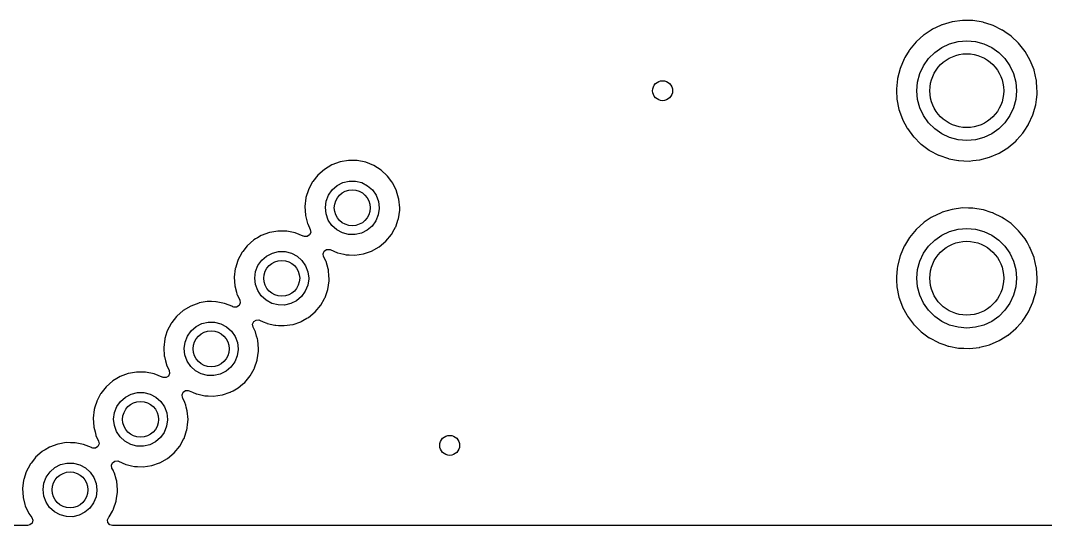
# Model space of a CAD drawing. Extents: x 123 to 292, y -246 to -33.
# Drawn here: x 183.81 to 209.49, y -59.41 to -46.75 of the extents above; entities that cross this region are included whole.
import ezdxf

# ---------------------------------------------------------------- set-up
doc = ezdxf.new("R2010")
doc.units = 0
doc.layers.add('BLACK', color=7, linetype='CONTINUOUS')

msp = doc.modelspace()

# ---------------------------------------------------------------- linework, layer by layer
at = {"layer": 'BLACK', "linetype": 'CONTINUOUS'}
for p, q in [((206.663, -46.9717), (206.624, -46.9972)), ((206.86, -46.881), (206.663, -46.9717)), ((206.896, -46.8642), (206.86, -46.881)), ((206.9, -46.8622), (206.896, -46.8642)), ((206.896, -46.8642), (206.896, -46.8642)), ((207.151, -46.7891), (206.9, -46.8622)), ((207.41, -46.7539), (207.151, -46.7891)), ((207.415, -46.7539), (207.41, -46.7539)), ((207.558, -46.7558), (207.415, -46.7539)), ((207.415, -46.7539), (207.415, -46.7539)), ((207.672, -46.7573), (207.558, -46.7558)), ((207.93, -46.7993), (207.672, -46.7573)), ((207.934, -46.8007), (207.93, -46.7993)), ((208.132, -46.8642), (207.934, -46.8007)), ((208.179, -46.879), (208.132, -46.8642)), ((208.183, -46.881), (208.179, -46.879)), ((208.409, -46.9925), (208.183, -46.881)), ((208.183, -46.881), (208.183, -46.881)), ((208.413, -46.9946), (208.409, -46.9925)), ((206.444, -47.115), (206.249, -47.289)), ((206.448, -47.1124), (206.444, -47.115)), ((206.624, -46.9972), (206.448, -47.1124)), ((206.448, -47.1124), (206.448, -47.1124)), ((208.417, -46.9972), (208.413, -46.9946)), ((208.475, -47.0379), (208.417, -46.9972)), ((208.417, -46.9972), (208.417, -46.9972)), ((208.628, -47.1436), (208.475, -47.0379)), ((208.818, -47.3226), (208.628, -47.1436)), ((206.074, -47.503), (205.968, -47.6778)), ((206.082, -47.49), (206.074, -47.503)), ((206.249, -47.289), (206.082, -47.49)), ((206.715, -47.5564), (206.893, -47.4315)), ((206.893, -47.4315), (207.09, -47.3394)), ((207.09, -47.3394), (207.301, -47.283)), ((207.301, -47.283), (207.518, -47.264)), ((207.518, -47.264), (207.735, -47.283)), ((207.735, -47.283), (207.946, -47.3394)), ((207.946, -47.3394), (208.143, -47.4315)), ((208.143, -47.4315), (208.321, -47.5564)), ((208.98, -47.5279), (208.818, -47.3226)), ((205.947, -47.7134), (205.846, -47.9545)), ((205.968, -47.6778), (205.947, -47.7134)), ((206.435, -47.889), (206.56, -47.7105)), ((206.56, -47.7105), (206.715, -47.5564)), ((208.321, -47.5564), (208.476, -47.7105)), ((208.476, -47.7105), (208.601, -47.889)), ((209.11, -47.7548), (208.98, -47.5279)), ((209.111, -47.7592), (209.11, -47.7548)), ((209.203, -47.9941), (209.111, -47.7592)), ((209.111, -47.7592), (209.111, -47.7592)), ((205.846, -47.9545), (205.781, -48.2078)), ((206.343, -48.0865), (206.435, -47.889)), ((208.601, -47.889), (208.693, -48.0865)), ((209.204, -47.9984), (209.203, -47.9941)), ((209.205, -48.003), (209.204, -47.9984)), ((209.257, -48.2318), (209.205, -48.003)), ((205.781, -48.2124), (205.772, -48.3033)), ((205.781, -48.2078), (205.781, -48.2124)), ((205.781, -48.2124), (205.781, -48.2124)), ((206.287, -48.2969), (206.343, -48.0865)), ((208.693, -48.0865), (208.749, -48.2969)), ((209.262, -48.2533), (209.257, -48.2318)), ((209.262, -48.258), (209.262, -48.2533)), ((209.278, -48.4632), (209.262, -48.258)), ((209.262, -48.258), (209.262, -48.258)), ((205.772, -48.3033), (205.755, -48.4678)), ((205.755, -48.4678), (205.755, -48.4725)), ((205.755, -48.4725), (205.757, -48.5105)), ((205.755, -48.4725), (205.755, -48.4725)), ((205.757, -48.5105), (205.768, -48.7289)), ((206.268, -48.514), (206.287, -48.2969)), ((206.287, -48.7311), (206.268, -48.514)), ((208.749, -48.2969), (208.768, -48.514)), ((208.768, -48.514), (208.749, -48.7311)), ((209.281, -48.514), (209.278, -48.4632)), ((209.279, -48.6063), (209.281, -48.514)), ((205.768, -48.7289), (205.819, -48.9853)), ((206.343, -48.9415), (206.287, -48.7311)), ((208.749, -48.7311), (208.693, -48.9415)), ((209.246, -48.8656), (209.263, -48.7324)), ((209.263, -48.7324), (209.279, -48.6094)), ((209.279, -48.6094), (209.279, -48.6063)), ((209.279, -48.6094), (209.279, -48.6094)), ((205.819, -48.9853), (205.907, -49.2313)), ((206.435, -49.139), (206.343, -48.9415)), ((208.693, -48.9415), (208.601, -49.139)), ((209.182, -49.0928), (209.216, -48.9729)), ((209.216, -48.9729), (209.245, -48.8701)), ((209.245, -48.8701), (209.246, -48.8656)), ((209.245, -48.8701), (209.245, -48.8701)), ((205.907, -49.2313), (205.909, -49.2354)), ((205.909, -49.2354), (206.028, -49.456)), ((206.56, -49.3175), (206.435, -49.139)), ((208.601, -49.139), (208.476, -49.3175)), ((209.068, -49.3554), (209.175, -49.1171)), ((209.175, -49.1171), (209.182, -49.0928)), ((206.028, -49.456), (206.031, -49.4615)), ((206.031, -49.4615), (206.034, -49.4652)), ((206.034, -49.4652), (206.034, -49.4652)), ((206.034, -49.4652), (206.184, -49.6672)), ((206.715, -49.4716), (206.56, -49.3175)), ((206.893, -49.5965), (206.715, -49.4716)), ((208.321, -49.4716), (208.143, -49.5965)), ((208.476, -49.3175), (208.321, -49.4716)), ((208.926, -49.5753), (208.957, -49.5271)), ((208.957, -49.5271), (209.065, -49.3594)), ((209.065, -49.3594), (209.068, -49.3554)), ((206.184, -49.6672), (206.184, -49.6672)), ((206.184, -49.6672), (206.187, -49.6709)), ((206.187, -49.6709), (206.19, -49.6742)), ((206.19, -49.6742), (206.19, -49.6742)), ((206.19, -49.6742), (206.368, -49.8506)), ((207.09, -49.6886), (206.893, -49.5965)), ((207.301, -49.745), (207.09, -49.6886)), ((207.518, -49.764), (207.301, -49.745)), ((207.735, -49.745), (207.518, -49.764)), ((207.946, -49.6886), (207.735, -49.745)), ((208.143, -49.5965), (207.946, -49.6886)), ((208.558, -49.9376), (208.75, -49.7748)), ((208.75, -49.7748), (208.754, -49.7718)), ((208.75, -49.7748), (208.75, -49.7748)), ((208.754, -49.7718), (208.775, -49.7481)), ((208.775, -49.7481), (208.923, -49.5788)), ((208.923, -49.5788), (208.926, -49.5753)), ((208.923, -49.5788), (208.923, -49.5788)), ((206.368, -49.8506), (206.373, -49.8549)), ((206.373, -49.8549), (206.377, -49.8577)), ((206.377, -49.8577), (206.377, -49.8577)), ((206.377, -49.8577), (206.58, -50.0067)), ((206.58, -50.0067), (206.584, -50.0095)), ((206.584, -50.0095), (206.588, -50.0117)), ((206.588, -50.0117), (206.588, -50.0117)), ((206.588, -50.0117), (206.811, -50.129)), ((208.332, -50.0782), (208.394, -50.0397)), ((208.394, -50.0397), (208.551, -49.9431)), ((208.551, -49.9431), (208.555, -49.9406)), ((208.551, -49.9431), (208.551, -49.9431)), ((208.555, -49.9406), (208.558, -49.9376)), ((208.558, -49.9376), (208.558, -49.9376)), ((191.816, -50.3004), (191.612, -50.3757)), ((191.822, -50.2994), (191.816, -50.3004)), ((192.025, -50.2646), (191.822, -50.2994)), ((191.822, -50.2994), (191.822, -50.2994)), ((192.03, -50.2636), (192.025, -50.2646)), ((192.025, -50.2646), (192.025, -50.2646)), ((192.133, -50.2649), (192.03, -50.2636)), ((192.242, -50.2664), (192.133, -50.2649)), ((192.248, -50.2664), (192.242, -50.2664)), ((192.242, -50.2664), (192.242, -50.2664)), ((192.461, -50.3089), (192.248, -50.2664)), ((192.663, -50.3895), (192.461, -50.3089)), ((206.811, -50.129), (206.811, -50.129)), ((206.811, -50.129), (206.815, -50.1312)), ((206.815, -50.1312), (207.062, -50.2173)), ((207.062, -50.2173), (207.066, -50.2182)), ((207.066, -50.2182), (207.314, -50.2652)), ((207.314, -50.2652), (207.314, -50.2652)), ((207.314, -50.2652), (207.318, -50.2661)), ((207.318, -50.2661), (207.449, -50.2712)), ((207.449, -50.2712), (207.575, -50.2762)), ((207.575, -50.2762), (207.575, -50.2762)), ((207.575, -50.2762), (207.58, -50.2764)), ((207.58, -50.2764), (207.671, -50.2664)), ((207.671, -50.2664), (207.835, -50.2484)), ((207.835, -50.2484), (207.839, -50.2479)), ((207.835, -50.2484), (207.835, -50.2484)), ((207.839, -50.2479), (207.844, -50.2467)), ((207.844, -50.2467), (208.088, -50.1825)), ((208.088, -50.1825), (208.092, -50.1814)), ((208.088, -50.1825), (208.088, -50.1825)), ((208.092, -50.1814), (208.332, -50.0782)), ((191.425, -50.4869), (191.261, -50.6303)), ((191.612, -50.3757), (191.425, -50.4869)), ((192.847, -50.5055), (192.663, -50.3895)), ((192.851, -50.5095), (192.847, -50.5055)), ((192.997, -50.644), (192.851, -50.5095)), ((192.851, -50.5095), (192.851, -50.5095)), ((191.127, -50.8012), (191.025, -50.9936)), ((191.137, -50.7877), (191.127, -50.8012)), ((191.258, -50.6349), (191.137, -50.7877)), ((191.261, -50.6303), (191.258, -50.6349)), ((191.744, -50.8902), (191.888, -50.8158)), ((191.888, -50.8158), (192.046, -50.778)), ((192.046, -50.778), (192.208, -50.7788)), ((192.208, -50.7788), (192.365, -50.8183)), ((192.365, -50.8183), (192.509, -50.8942)), ((193.007, -50.6532), (192.997, -50.644)), ((193.01, -50.6578), (193.007, -50.6532)), ((193.116, -50.8), (193.01, -50.6578)), ((193.01, -50.6578), (193.01, -50.6578)), ((193.137, -50.8275), (193.116, -50.8)), ((193.233, -51.0225), (193.137, -50.8275)), ((191.024, -50.9992), (190.964, -51.1911)), ((191.025, -50.9936), (191.024, -50.9992)), ((191.529, -51.1295), (191.622, -50.9968)), ((191.622, -50.9968), (191.744, -50.8902)), ((192.509, -50.8942), (192.63, -51.0021)), ((192.63, -51.0021), (192.722, -51.1358)), ((193.235, -51.0281), (193.233, -51.0225)), ((193.284, -51.2037), (193.235, -51.0281)), ((190.961, -51.2014), (190.935, -51.4174)), ((190.964, -51.1911), (190.961, -51.2014)), ((191.449, -51.4414), (191.47, -51.2806)), ((191.47, -51.2806), (191.529, -51.1295)), ((192.722, -51.1358), (192.779, -51.2875)), ((192.779, -51.2875), (192.799, -51.4485)), ((193.292, -51.2319), (193.284, -51.2037)), ((193.312, -51.4485), (193.292, -51.2319)), ((190.935, -51.4174), (190.95, -51.6344)), ((191.466, -51.6026), (191.449, -51.4414)), ((191.522, -51.7549), (191.466, -51.6026)), ((192.798, -51.4626), (192.776, -51.6232)), ((192.799, -51.4485), (192.798, -51.4626)), ((193.279, -51.726), (193.311, -51.5107)), ((193.311, -51.5107), (193.312, -51.4485)), ((206.86, -51.581), (206.663, -51.6717)), ((206.896, -51.5642), (206.86, -51.581)), ((206.9, -51.5622), (206.896, -51.5642)), ((206.896, -51.5642), (206.896, -51.5642)), ((207.151, -51.4891), (206.9, -51.5622)), ((207.41, -51.4539), (207.151, -51.4891)), ((207.415, -51.4539), (207.41, -51.4539)), ((207.558, -51.4558), (207.415, -51.4539)), ((207.415, -51.4539), (207.415, -51.4539)), ((207.672, -51.4573), (207.558, -51.4558)), ((207.93, -51.4993), (207.672, -51.4573)), ((207.934, -51.5007), (207.93, -51.4993)), ((208.132, -51.5642), (207.934, -51.5007)), ((208.179, -51.579), (208.132, -51.5642)), ((208.183, -51.581), (208.179, -51.579)), ((208.409, -51.6925), (208.183, -51.581)), ((208.183, -51.581), (208.183, -51.581)), ((190.95, -51.6344), (190.951, -51.64)), ((190.951, -51.64), (190.951, -51.64)), ((190.951, -51.64), (191.001, -51.8385)), ((191.001, -51.8385), (191.003, -51.8452)), ((191.003, -51.8452), (191.006, -51.8505)), ((191.006, -51.8505), (191.072, -51.9956)), ((191.613, -51.8896), (191.522, -51.7549)), ((192.715, -51.7737), (192.62, -51.9054)), ((192.776, -51.6232), (192.715, -51.7737)), ((193.211, -51.9265), (193.277, -51.7314)), ((193.277, -51.7314), (193.279, -51.726)), ((193.277, -51.7314), (193.277, -51.7314)), ((206.444, -51.815), (206.249, -51.989)), ((206.448, -51.8124), (206.444, -51.815)), ((206.628, -51.6946), (206.448, -51.8124)), ((206.448, -51.8124), (206.448, -51.8124)), ((206.663, -51.6717), (206.628, -51.6946)), ((208.413, -51.6946), (208.409, -51.6925)), ((208.417, -51.6972), (208.413, -51.6946)), ((208.456, -51.7245), (208.417, -51.6972)), ((208.417, -51.6972), (208.417, -51.6972)), ((208.628, -51.8436), (208.456, -51.7245)), ((208.818, -52.0226), (208.628, -51.8436)), ((190.048, -52.0682), (189.844, -52.1435)), ((190.054, -52.0672), (190.048, -52.0682)), ((190.257, -52.0323), (190.054, -52.0672)), ((190.054, -52.0672), (190.054, -52.0672)), ((190.263, -52.0314), (190.257, -52.0323)), ((190.257, -52.0323), (190.257, -52.0323)), ((190.365, -52.0327), (190.263, -52.0314)), ((190.474, -52.0341), (190.365, -52.0327)), ((190.48, -52.0342), (190.474, -52.0341)), ((190.474, -52.0341), (190.474, -52.0341)), ((190.693, -52.0766), (190.48, -52.0342)), ((190.895, -52.1572), (190.693, -52.0766)), ((191.083, -52.0658), (191.054, -52.1305)), ((191.072, -51.9956), (191.083, -52.0658)), ((191.733, -51.9987), (191.613, -51.8896)), ((191.875, -52.0761), (191.733, -51.9987)), ((192.032, -52.1172), (191.875, -52.0761)), ((192.194, -52.1198), (192.032, -52.1172)), ((192.352, -52.0836), (192.194, -52.1198)), ((192.497, -52.0107), (192.352, -52.0836)), ((192.62, -51.9054), (192.497, -52.0107)), ((192.964, -52.2889), (193.103, -52.1217)), ((193.103, -52.1217), (193.177, -51.989)), ((193.177, -51.989), (193.207, -51.937)), ((193.207, -51.937), (193.209, -51.9319)), ((193.207, -51.937), (193.207, -51.937)), ((193.209, -51.9319), (193.211, -51.9265)), ((193.211, -51.9265), (193.211, -51.9265)), ((206.249, -51.989), (206.082, -52.19)), ((206.893, -52.1315), (207.09, -52.0394)), ((207.09, -52.0394), (207.301, -51.983)), ((207.301, -51.983), (207.518, -51.964)), ((207.518, -51.964), (207.735, -51.983)), ((207.735, -51.983), (207.946, -52.0394)), ((207.946, -52.0394), (208.143, -52.1315)), ((208.98, -52.2279), (208.818, -52.0226)), ((189.657, -52.2547), (189.494, -52.3981)), ((189.701, -52.2288), (189.657, -52.2547)), ((189.748, -52.2005), (189.701, -52.2288)), ((189.844, -52.1435), (189.748, -52.2005)), ((190.9, -52.1603), (190.895, -52.1572)), ((190.901, -52.1606), (190.9, -52.1603)), ((190.923, -52.1694), (190.901, -52.1606)), ((190.994, -52.1691), (190.923, -52.1694)), ((191.054, -52.1305), (190.994, -52.1691)), ((192.797, -52.428), (192.964, -52.2889)), ((206.08, -52.194), (205.956, -52.3981)), ((206.082, -52.19), (206.08, -52.194)), ((206.56, -52.4105), (206.715, -52.2564)), ((206.715, -52.2564), (206.893, -52.1315)), ((208.143, -52.1315), (208.321, -52.2564)), ((208.321, -52.2564), (208.476, -52.4105)), ((209.028, -52.3128), (208.98, -52.2279)), ((209.094, -52.4274), (209.028, -52.3128)), ((189.353, -52.5802), (189.258, -52.7614)), ((189.356, -52.574), (189.353, -52.5802)), ((189.359, -52.5689), (189.356, -52.574)), ((189.378, -52.5446), (189.359, -52.5689)), ((189.49, -52.4026), (189.378, -52.5446)), ((189.494, -52.3981), (189.49, -52.4026)), ((189.976, -52.658), (190.121, -52.5836)), ((190.121, -52.5836), (190.278, -52.5457)), ((190.278, -52.5457), (190.44, -52.5466)), ((190.44, -52.5466), (190.598, -52.5861)), ((190.598, -52.5861), (190.741, -52.662)), ((191.394, -52.5999), (191.421, -52.5344)), ((191.406, -52.6698), (191.394, -52.5999)), ((191.421, -52.5344), (191.48, -52.4943)), ((191.48, -52.4943), (191.551, -52.4922)), ((191.551, -52.4922), (191.569, -52.4983)), ((191.569, -52.4983), (191.659, -52.5369)), ((191.659, -52.5369), (191.751, -52.5766)), ((191.751, -52.5766), (191.751, -52.5766)), ((191.751, -52.5766), (191.756, -52.5789)), ((191.756, -52.5789), (191.762, -52.5802)), ((191.762, -52.5802), (191.914, -52.6145)), ((191.914, -52.6145), (191.968, -52.6269)), ((191.968, -52.6269), (191.974, -52.6271)), ((191.974, -52.6271), (191.974, -52.6271)), ((191.974, -52.6271), (192.047, -52.63)), ((192.047, -52.63), (192.186, -52.6354)), ((192.186, -52.6354), (192.401, -52.6042)), ((192.401, -52.6042), (192.406, -52.6024)), ((192.406, -52.6024), (192.602, -52.5362)), ((192.406, -52.6024), (192.406, -52.6024)), ((192.602, -52.5362), (192.607, -52.5343)), ((192.602, -52.5362), (192.602, -52.5362)), ((192.607, -52.5343), (192.797, -52.428)), ((205.947, -52.4134), (205.846, -52.6545)), ((205.956, -52.3981), (205.947, -52.4134)), ((206.343, -52.7865), (206.435, -52.589)), ((206.435, -52.589), (206.56, -52.4105)), ((208.476, -52.4105), (208.601, -52.589)), ((208.601, -52.589), (208.693, -52.7865)), ((209.11, -52.4548), (209.094, -52.4274)), ((209.111, -52.4592), (209.11, -52.4548)), ((209.203, -52.6941), (209.111, -52.4592)), ((209.111, -52.4592), (209.111, -52.4592)), ((189.256, -52.7669), (189.197, -52.958)), ((189.258, -52.7614), (189.256, -52.7669)), ((189.702, -53.0484), (189.761, -52.8973)), ((189.761, -52.8973), (189.854, -52.7646)), ((189.854, -52.7646), (189.976, -52.658)), ((190.741, -52.662), (190.862, -52.7699)), ((190.862, -52.7699), (190.954, -52.9035)), ((191.444, -52.746), (191.406, -52.6698)), ((191.465, -52.7903), (191.444, -52.746)), ((191.467, -52.7959), (191.465, -52.7903)), ((191.519, -52.9806), (191.467, -52.7959)), ((205.846, -52.6545), (205.781, -52.9078)), ((206.287, -52.9969), (206.343, -52.7865)), ((208.693, -52.7865), (208.749, -52.9969)), ((209.204, -52.6984), (209.203, -52.6941)), ((209.205, -52.703), (209.204, -52.6984)), ((209.259, -52.94), (209.205, -52.703)), ((189.193, -52.9691), (189.168, -53.1851)), ((189.197, -52.958), (189.193, -52.9691)), ((189.681, -53.2092), (189.702, -53.0484)), ((190.954, -52.9035), (191.011, -53.0553)), ((191.011, -53.0553), (191.031, -53.2163)), ((191.524, -52.9997), (191.519, -52.9806)), ((191.54, -53.1678), (191.524, -52.9997)), ((205.775, -52.9746), (205.755, -53.1678)), ((205.781, -52.9124), (205.775, -52.9746)), ((205.781, -52.9078), (205.781, -52.9124)), ((205.781, -52.9124), (205.781, -52.9124)), ((206.268, -53.214), (206.287, -52.9969)), ((208.749, -52.9969), (208.768, -53.214)), ((209.262, -52.9533), (209.259, -52.94)), ((209.262, -52.958), (209.262, -52.9533)), ((209.281, -53.2109), (209.262, -52.958)), ((209.262, -52.958), (209.262, -52.958)), ((189.168, -53.1851), (189.182, -53.4022)), ((189.182, -53.4022), (189.183, -53.4078)), ((189.183, -53.4078), (189.183, -53.4078)), ((189.183, -53.4078), (189.222, -53.5609)), ((189.699, -53.3704), (189.681, -53.2092)), ((189.754, -53.5227), (189.699, -53.3704)), ((191.008, -53.391), (190.947, -53.5414)), ((191.031, -53.2304), (191.008, -53.391)), ((191.031, -53.2163), (191.031, -53.2304)), ((191.512, -53.4937), (191.543, -53.2785)), ((191.544, -53.2163), (191.54, -53.1678)), ((191.543, -53.2785), (191.544, -53.2163)), ((205.755, -53.1678), (205.755, -53.1725)), ((205.755, -53.1725), (205.76, -53.2658)), ((205.755, -53.1725), (205.755, -53.1725)), ((205.76, -53.2658), (205.768, -53.4289)), ((206.287, -53.4311), (206.268, -53.214)), ((208.768, -53.214), (208.749, -53.4311)), ((209.263, -53.4335), (209.279, -53.3094)), ((209.279, -53.3063), (209.28, -53.2865)), ((209.279, -53.3094), (209.279, -53.3063)), ((209.279, -53.3094), (209.279, -53.3094)), ((209.28, -53.2865), (209.281, -53.2172)), ((209.281, -53.214), (209.281, -53.2109)), ((209.281, -53.2172), (209.281, -53.214)), ((189.222, -53.5609), (189.235, -53.613)), ((189.235, -53.613), (189.238, -53.6183)), ((189.238, -53.6183), (189.305, -53.7634)), ((189.845, -53.6573), (189.754, -53.5227)), ((189.965, -53.7665), (189.845, -53.6573)), ((190.947, -53.5414), (190.853, -53.6732)), ((191.443, -53.6942), (191.51, -53.4992)), ((191.51, -53.4992), (191.512, -53.4937)), ((191.51, -53.4992), (191.51, -53.4992)), ((205.768, -53.4289), (205.819, -53.6853)), ((206.343, -53.6415), (206.287, -53.4311)), ((206.435, -53.839), (206.343, -53.6415)), ((208.693, -53.6415), (208.601, -53.839)), ((208.749, -53.4311), (208.693, -53.6415)), ((209.209, -53.6974), (209.245, -53.5701)), ((209.245, -53.5701), (209.246, -53.5656)), ((209.245, -53.5701), (209.245, -53.5701)), ((209.246, -53.5656), (209.263, -53.4335)), ((188.076, -53.9112), (187.889, -54.0225)), ((188.28, -53.836), (188.076, -53.9112)), ((188.286, -53.835), (188.28, -53.836)), ((188.489, -53.8001), (188.286, -53.835)), ((188.286, -53.835), (188.286, -53.835)), ((188.495, -53.7991), (188.489, -53.8001)), ((188.489, -53.8001), (188.489, -53.8001)), ((188.597, -53.8005), (188.495, -53.7991)), ((188.706, -53.8019), (188.597, -53.8005)), ((188.712, -53.802), (188.706, -53.8019)), ((188.706, -53.8019), (188.706, -53.8019)), ((188.926, -53.8444), (188.712, -53.802)), ((189.128, -53.925), (188.926, -53.8444)), ((189.133, -53.9281), (189.128, -53.925)), ((189.286, -53.8983), (189.226, -53.9369)), ((189.315, -53.8336), (189.286, -53.8983)), ((189.305, -53.7634), (189.315, -53.8336)), ((190.107, -53.8439), (189.965, -53.7665)), ((190.264, -53.885), (190.107, -53.8439)), ((190.426, -53.8876), (190.264, -53.885)), ((190.584, -53.8514), (190.426, -53.8876)), ((190.729, -53.7785), (190.584, -53.8514)), ((190.853, -53.6732), (190.729, -53.7785)), ((191.196, -54.0567), (191.335, -53.8895)), ((191.335, -53.8895), (191.429, -53.7217)), ((191.429, -53.7217), (191.439, -53.7047)), ((191.439, -53.7047), (191.442, -53.6997)), ((191.439, -53.7047), (191.439, -53.7047)), ((191.442, -53.6997), (191.443, -53.6942)), ((191.443, -53.6942), (191.443, -53.6942)), ((205.819, -53.6853), (205.907, -53.9313)), ((206.56, -54.0175), (206.435, -53.839)), ((208.601, -53.839), (208.476, -54.0175)), ((209.068, -54.0554), (209.175, -53.8171)), ((209.175, -53.8171), (209.209, -53.6974)), ((187.722, -54.1704), (187.604, -54.3204)), ((187.726, -54.1659), (187.722, -54.1704)), ((187.889, -54.0225), (187.726, -54.1659)), ((189.133, -53.9284), (189.133, -53.9281)), ((189.155, -53.9371), (189.133, -53.9284)), ((189.226, -53.9369), (189.155, -53.9371)), ((191.029, -54.1958), (191.196, -54.0567)), ((205.907, -53.9313), (205.91, -53.9371)), ((205.91, -53.9371), (206.016, -54.1338)), ((206.016, -54.1338), (206.031, -54.1615)), ((206.031, -54.1615), (206.034, -54.1652)), ((206.034, -54.1652), (206.034, -54.1652)), ((206.034, -54.1652), (206.184, -54.3672)), ((206.715, -54.1716), (206.56, -54.0175)), ((206.893, -54.2965), (206.715, -54.1716)), ((208.321, -54.1716), (208.143, -54.2965)), ((208.476, -54.0175), (208.321, -54.1716)), ((208.963, -54.2179), (209.022, -54.1271)), ((209.022, -54.1271), (209.068, -54.0554)), ((187.585, -54.3479), (187.49, -54.5292)), ((187.589, -54.3418), (187.585, -54.3479)), ((187.591, -54.3367), (187.589, -54.3418)), ((187.604, -54.3204), (187.591, -54.3367)), ((188.086, -54.5324), (188.209, -54.4257)), ((188.209, -54.4257), (188.353, -54.3514)), ((188.353, -54.3514), (188.51, -54.3135)), ((188.51, -54.3135), (188.673, -54.3143)), ((188.673, -54.3143), (188.83, -54.3539)), ((188.83, -54.3539), (188.973, -54.4298)), ((188.973, -54.4298), (189.094, -54.5376)), ((189.626, -54.3676), (189.654, -54.3022)), ((189.638, -54.4376), (189.626, -54.3676)), ((189.655, -54.4718), (189.638, -54.4376)), ((189.654, -54.3022), (189.712, -54.2621)), ((189.712, -54.2621), (189.783, -54.26)), ((189.783, -54.26), (189.801, -54.2661)), ((189.801, -54.2661), (189.891, -54.3047)), ((189.891, -54.3047), (189.983, -54.3444)), ((189.983, -54.3444), (189.983, -54.3444)), ((189.983, -54.3444), (189.989, -54.3467)), ((189.989, -54.3467), (189.994, -54.3479)), ((189.994, -54.3479), (190.181, -54.3901)), ((190.181, -54.3901), (190.201, -54.3947)), ((190.201, -54.3947), (190.206, -54.3949)), ((190.206, -54.3949), (190.206, -54.3949)), ((190.206, -54.3949), (190.279, -54.3978)), ((190.279, -54.3978), (190.418, -54.4032)), ((190.418, -54.4032), (190.633, -54.372)), ((190.633, -54.372), (190.639, -54.3701)), ((190.639, -54.3701), (190.834, -54.3039)), ((190.639, -54.3701), (190.639, -54.3701)), ((190.834, -54.3039), (190.839, -54.3021)), ((190.834, -54.3039), (190.834, -54.3039)), ((190.839, -54.3021), (190.882, -54.2779)), ((190.882, -54.2779), (190.989, -54.2179)), ((190.989, -54.2179), (191.029, -54.1958)), ((206.184, -54.3672), (206.184, -54.3672)), ((206.184, -54.3672), (206.187, -54.3709)), ((206.187, -54.3709), (206.19, -54.3742)), ((206.19, -54.3742), (206.19, -54.3742)), ((206.19, -54.3742), (206.369, -54.5516)), ((207.09, -54.3886), (206.893, -54.2965)), ((207.301, -54.445), (207.09, -54.3886)), ((207.946, -54.3886), (207.735, -54.445)), ((208.143, -54.2965), (207.946, -54.3886)), ((208.775, -54.4479), (208.923, -54.2788)), ((208.923, -54.2788), (208.926, -54.2753)), ((208.923, -54.2788), (208.923, -54.2788)), ((208.926, -54.2753), (208.963, -54.2179)), ((187.481, -54.5581), (187.429, -54.7247)), ((187.49, -54.5292), (187.481, -54.5581)), ((187.934, -54.8162), (187.993, -54.6651)), ((187.993, -54.6651), (188.086, -54.5324)), ((189.094, -54.5376), (189.186, -54.6713)), ((189.186, -54.6713), (189.244, -54.823)), ((189.698, -54.5581), (189.655, -54.4718)), ((189.727, -54.6628), (189.698, -54.5581)), ((189.748, -54.7369), (189.727, -54.6628)), ((206.369, -54.5516), (206.373, -54.5549)), ((206.373, -54.5549), (206.377, -54.5577)), ((206.377, -54.5577), (206.377, -54.5577)), ((206.377, -54.5577), (206.58, -54.7067)), ((207.518, -54.464), (207.301, -54.445)), ((207.735, -54.445), (207.518, -54.464)), ((208.371, -54.7541), (208.551, -54.6431)), ((208.551, -54.6431), (208.555, -54.6406)), ((208.551, -54.6431), (208.551, -54.6431)), ((208.555, -54.6406), (208.558, -54.6376)), ((208.558, -54.6376), (208.75, -54.4748)), ((208.558, -54.6376), (208.558, -54.6376)), ((208.75, -54.4748), (208.754, -54.4718)), ((208.75, -54.4748), (208.75, -54.4748)), ((208.754, -54.4718), (208.775, -54.4479)), ((187.425, -54.7369), (187.4, -54.9529)), ((187.4, -54.9529), (187.414, -55.17)), ((187.429, -54.7247), (187.425, -54.7369)), ((187.913, -54.977), (187.934, -54.8162)), ((189.244, -54.823), (189.263, -54.984)), ((189.757, -54.7674), (189.748, -54.7369)), ((189.777, -54.984), (189.757, -54.7674)), ((206.58, -54.7067), (206.584, -54.7095)), ((206.584, -54.7095), (206.588, -54.7117)), ((206.588, -54.7117), (206.588, -54.7117)), ((206.588, -54.7117), (206.811, -54.829)), ((206.811, -54.829), (206.811, -54.829)), ((206.811, -54.829), (206.815, -54.8312)), ((206.815, -54.8312), (206.942, -54.8757)), ((206.942, -54.8757), (207.05, -54.9134)), ((207.05, -54.9134), (207.062, -54.9173)), ((207.062, -54.9173), (207.066, -54.9182)), ((207.066, -54.9182), (207.314, -54.9652)), ((207.667, -54.9668), (207.835, -54.9484)), ((207.835, -54.9484), (207.839, -54.9479)), ((207.835, -54.9484), (207.835, -54.9484)), ((207.839, -54.9479), (207.846, -54.9462)), ((207.846, -54.9462), (208.088, -54.8825)), ((208.088, -54.8825), (208.092, -54.8814)), ((208.088, -54.8825), (208.088, -54.8825)), ((208.092, -54.8814), (208.332, -54.7782)), ((208.332, -54.7782), (208.371, -54.7541)), ((187.414, -55.17), (187.416, -55.1756)), ((187.416, -55.1756), (187.416, -55.1756)), ((187.416, -55.1756), (187.444, -55.286)), ((187.931, -55.1382), (187.913, -54.977)), ((187.987, -55.2905), (187.931, -55.1382)), ((189.24, -55.1587), (189.18, -55.3092)), ((189.263, -54.9982), (189.24, -55.1587)), ((189.263, -54.984), (189.263, -54.9982)), ((189.744, -55.2615), (189.775, -55.0462)), ((189.775, -55.0462), (189.777, -54.984)), ((207.314, -54.9652), (207.314, -54.9652)), ((207.314, -54.9652), (207.318, -54.9661)), ((207.318, -54.9661), (207.449, -54.9712)), ((207.449, -54.9712), (207.575, -54.9762)), ((207.575, -54.9762), (207.575, -54.9762)), ((207.575, -54.9762), (207.58, -54.9764)), ((207.58, -54.9764), (207.667, -54.9668)), ((187.444, -55.286), (187.468, -55.3808)), ((187.468, -55.3808), (187.47, -55.386)), ((187.47, -55.386), (187.537, -55.5311)), ((188.077, -55.4251), (187.987, -55.2905)), ((188.197, -55.5342), (188.077, -55.4251)), ((189.085, -55.4409), (188.962, -55.5462)), ((189.18, -55.3092), (189.085, -55.4409)), ((189.671, -55.4725), (189.674, -55.4675)), ((189.674, -55.4675), (189.676, -55.462)), ((189.676, -55.462), (189.742, -55.267)), ((189.676, -55.462), (189.676, -55.462)), ((189.742, -55.267), (189.744, -55.2615)), ((189.742, -55.267), (189.742, -55.267)), ((186.309, -55.679), (186.228, -55.7271)), ((186.513, -55.6037), (186.309, -55.679)), ((186.518, -55.6027), (186.513, -55.6037)), ((186.721, -55.5679), (186.518, -55.6027)), ((186.518, -55.6027), (186.518, -55.6027)), ((186.727, -55.5669), (186.721, -55.5679)), ((186.721, -55.5679), (186.721, -55.5679)), ((186.83, -55.5682), (186.727, -55.5669)), ((186.939, -55.5697), (186.83, -55.5682)), ((186.944, -55.5697), (186.939, -55.5697)), ((186.939, -55.5697), (186.939, -55.5697)), ((187.158, -55.6122), (186.944, -55.5697)), ((187.36, -55.6928), (187.158, -55.6122)), ((187.365, -55.6959), (187.36, -55.6928)), ((187.365, -55.6961), (187.365, -55.6959)), ((187.387, -55.7049), (187.365, -55.6961)), ((187.458, -55.7046), (187.387, -55.7049)), ((187.518, -55.666), (187.458, -55.7046)), ((187.547, -55.6014), (187.518, -55.666)), ((187.537, -55.5311), (187.547, -55.6014)), ((188.34, -55.6116), (188.197, -55.5342)), ((188.496, -55.6528), (188.34, -55.6116)), ((188.659, -55.6553), (188.496, -55.6528)), ((188.817, -55.6191), (188.659, -55.6553)), ((188.962, -55.5462), (188.817, -55.6191)), ((189.428, -55.8245), (189.568, -55.6572)), ((189.568, -55.6572), (189.662, -55.4889)), ((189.662, -55.4889), (189.671, -55.4725)), ((189.671, -55.4725), (189.671, -55.4725)), ((185.955, -55.9382), (185.855, -56.0645)), ((185.958, -55.9336), (185.955, -55.9382)), ((186.122, -55.7902), (185.958, -55.9336)), ((186.128, -55.7867), (186.122, -55.7902)), ((186.228, -55.7271), (186.128, -55.7867)), ((189.136, -56.0339), (189.261, -55.9636)), ((189.261, -55.9636), (189.371, -55.8719)), ((189.371, -55.8719), (189.428, -55.8245)), ((185.818, -56.1157), (185.722, -56.2969)), ((185.821, -56.1096), (185.818, -56.1157)), ((185.823, -56.1045), (185.821, -56.1096)), ((185.855, -56.0645), (185.823, -56.1045)), ((186.319, -56.3001), (186.441, -56.1935)), ((186.441, -56.1935), (186.585, -56.1191)), ((186.585, -56.1191), (186.743, -56.0813)), ((186.743, -56.0813), (186.905, -56.0821)), ((186.905, -56.0821), (187.062, -56.1216)), ((187.062, -56.1216), (187.205, -56.1975)), ((187.205, -56.1975), (187.327, -56.3054)), ((187.858, -56.1354), (187.886, -56.07)), ((187.87, -56.2053), (187.858, -56.1354)), ((187.876, -56.2164), (187.87, -56.2053)), ((187.93, -56.3258), (187.876, -56.2164)), ((187.886, -56.07), (187.944, -56.0298)), ((187.944, -56.0298), (188.015, -56.0277)), ((188.015, -56.0277), (188.033, -56.0339)), ((188.033, -56.0339), (188.123, -56.0724)), ((188.123, -56.0724), (188.215, -56.1121)), ((188.215, -56.1121), (188.215, -56.1121)), ((188.215, -56.1121), (188.221, -56.1144)), ((188.221, -56.1144), (188.226, -56.1157)), ((188.226, -56.1157), (188.366, -56.1474)), ((188.366, -56.1474), (188.433, -56.1624)), ((188.433, -56.1624), (188.439, -56.1627)), ((188.439, -56.1627), (188.439, -56.1627)), ((188.439, -56.1627), (188.512, -56.1655)), ((188.512, -56.1655), (188.65, -56.171)), ((188.65, -56.171), (188.865, -56.1398)), ((188.865, -56.1398), (188.871, -56.1379)), ((188.871, -56.1379), (189.066, -56.0717)), ((188.871, -56.1379), (188.871, -56.1379)), ((189.066, -56.0717), (189.071, -56.0698)), ((189.066, -56.0717), (189.066, -56.0717)), ((189.071, -56.0698), (189.084, -56.0628)), ((189.084, -56.0628), (189.136, -56.0339)), ((185.675, -56.4474), (185.658, -56.5047)), ((185.72, -56.3025), (185.675, -56.4474)), ((185.722, -56.2969), (185.72, -56.3025)), ((186.166, -56.5839), (186.225, -56.4328)), ((186.225, -56.4328), (186.319, -56.3001)), ((187.327, -56.3054), (187.418, -56.4391)), ((187.418, -56.4391), (187.476, -56.5908)), ((187.951, -56.3997), (187.93, -56.3258)), ((187.964, -56.4474), (187.951, -56.3997)), ((187.989, -56.5352), (187.964, -56.4474)), ((185.658, -56.5047), (185.632, -56.7207)), ((185.632, -56.7207), (185.646, -56.9377)), ((186.145, -56.7447), (186.166, -56.5839)), ((186.163, -56.9059), (186.145, -56.7447)), ((187.476, -56.5908), (187.495, -56.7518)), ((188.009, -56.7518), (187.989, -56.5352)), ((185.646, -56.9377), (185.648, -56.9433)), ((185.648, -56.9433), (185.648, -56.9433)), ((185.648, -56.9433), (185.678, -57.0637)), ((186.219, -57.0582), (186.163, -56.9059)), ((187.472, -56.9265), (187.412, -57.077)), ((187.495, -56.7659), (187.472, -56.9265)), ((187.495, -56.7518), (187.495, -56.7659)), ((187.976, -57.0293), (188.007, -56.814)), ((188.007, -56.814), (188.009, -56.7518)), ((185.678, -57.0637), (185.7, -57.1485)), ((185.7, -57.1485), (185.702, -57.1538)), ((185.702, -57.1538), (185.769, -57.2989)), ((186.309, -57.1929), (186.219, -57.0582)), ((186.429, -57.302), (186.309, -57.1929)), ((187.317, -57.2087), (187.194, -57.314)), ((187.412, -57.077), (187.317, -57.2087)), ((187.8, -57.425), (187.906, -57.2352)), ((187.906, -57.2352), (187.908, -57.2298)), ((187.908, -57.2298), (187.956, -57.0887)), ((187.908, -57.2298), (187.908, -57.2298)), ((187.956, -57.0887), (187.974, -57.0347)), ((187.974, -57.0347), (187.976, -57.0293)), ((187.974, -57.0347), (187.974, -57.0347)), ((184.426, -57.5152), (184.364, -57.552)), ((184.541, -57.4468), (184.426, -57.5152)), ((184.745, -57.3715), (184.541, -57.4468)), ((184.751, -57.3705), (184.745, -57.3715)), ((184.954, -57.3356), (184.751, -57.3705)), ((184.751, -57.3705), (184.751, -57.3705)), ((184.959, -57.3347), (184.954, -57.3356)), ((184.954, -57.3356), (184.954, -57.3356)), ((185.062, -57.336), (184.959, -57.3347)), ((185.171, -57.3374), (185.062, -57.336)), ((185.177, -57.3375), (185.171, -57.3374)), ((185.171, -57.3374), (185.171, -57.3374)), ((185.39, -57.3799), (185.177, -57.3375)), ((185.592, -57.4605), (185.39, -57.3799)), ((185.597, -57.4636), (185.592, -57.4605)), ((185.598, -57.4639), (185.597, -57.4636)), ((185.62, -57.4727), (185.598, -57.4639)), ((185.691, -57.4724), (185.62, -57.4727)), ((185.75, -57.4338), (185.691, -57.4724)), ((185.78, -57.3691), (185.75, -57.4338)), ((185.769, -57.2989), (185.78, -57.3691)), ((186.572, -57.3794), (186.429, -57.302)), ((186.729, -57.4205), (186.572, -57.3794)), ((186.891, -57.4231), (186.729, -57.4205)), ((187.049, -57.3869), (186.891, -57.4231)), ((187.194, -57.314), (187.049, -57.3869)), ((187.661, -57.5922), (187.8, -57.425)), ((184.187, -57.7059), (184.076, -57.8467)), ((184.19, -57.7014), (184.187, -57.7059)), ((184.354, -57.558), (184.19, -57.7014)), ((184.364, -57.552), (184.354, -57.558)), ((187.304, -57.8376), (187.493, -57.7313)), ((187.493, -57.7313), (187.661, -57.5922)), ((184.05, -57.8835), (183.954, -58.0647)), ((184.053, -57.8773), (184.05, -57.8835)), ((184.056, -57.8722), (184.053, -57.8773)), ((184.076, -57.8467), (184.056, -57.8722)), ((184.551, -58.0679), (184.673, -57.9613)), ((184.673, -57.9613), (184.817, -57.8869)), ((184.817, -57.8869), (184.975, -57.849)), ((184.975, -57.849), (185.137, -57.8499)), ((185.137, -57.8499), (185.294, -57.8894)), ((185.294, -57.8894), (185.438, -57.9653)), ((185.438, -57.9653), (185.559, -58.0732)), ((186.091, -57.9032), (186.118, -57.8377)), ((186.103, -57.9731), (186.091, -57.9032)), ((186.13, -58.0293), (186.103, -57.9731)), ((186.118, -57.8377), (186.177, -57.7976)), ((186.162, -58.0936), (186.13, -58.0293)), ((186.177, -57.7976), (186.248, -57.7955)), ((186.248, -57.7955), (186.265, -57.8016)), ((186.265, -57.8016), (186.355, -57.8402)), ((186.355, -57.8402), (186.448, -57.8799)), ((186.448, -57.8799), (186.448, -57.8799)), ((186.448, -57.8799), (186.453, -57.8822)), ((186.453, -57.8822), (186.459, -57.8835)), ((186.459, -57.8835), (186.589, -57.9129)), ((186.589, -57.9129), (186.665, -57.9302)), ((186.665, -57.9302), (186.671, -57.9304)), ((186.671, -57.9304), (186.671, -57.9304)), ((186.671, -57.9304), (186.744, -57.9333)), ((186.744, -57.9333), (186.882, -57.9387)), ((186.882, -57.9387), (187.098, -57.9075)), ((187.098, -57.9075), (187.103, -57.9057)), ((187.103, -57.9057), (187.298, -57.8395)), ((187.103, -57.9057), (187.103, -57.9057)), ((187.298, -57.8395), (187.304, -57.8376)), ((187.298, -57.8395), (187.298, -57.8395)), ((183.89, -58.2724), (183.864, -58.4884)), ((183.895, -58.2575), (183.89, -58.2724)), ((183.953, -58.0702), (183.895, -58.2575)), ((183.954, -58.0647), (183.953, -58.0702)), ((184.399, -58.3517), (184.458, -58.2006)), ((184.458, -58.2006), (184.551, -58.0679)), ((185.559, -58.0732), (185.651, -58.2068)), ((185.651, -58.2068), (185.708, -58.3586)), ((186.164, -58.0992), (186.162, -58.0936)), ((186.205, -58.2472), (186.164, -58.0992)), ((186.221, -58.303), (186.205, -58.2472)), ((183.864, -58.4884), (183.879, -58.7055)), ((184.378, -58.5125), (184.399, -58.3517)), ((184.395, -58.6737), (184.378, -58.5125)), ((185.727, -58.5337), (185.704, -58.6943)), ((185.708, -58.3586), (185.727, -58.5196)), ((185.727, -58.5196), (185.727, -58.5337)), ((186.241, -58.5196), (186.221, -58.303)), ((186.239, -58.5818), (186.241, -58.5196)), ((183.879, -58.7055), (183.88, -58.7111)), ((183.88, -58.7111), (183.88, -58.7111)), ((183.88, -58.7111), (183.924, -58.8827)), ((184.451, -58.826), (184.395, -58.6737)), ((185.704, -58.6943), (185.644, -58.8447)), ((186.14, -58.9975), (186.206, -58.8025)), ((186.206, -58.8025), (186.208, -58.797)), ((186.206, -58.8025), (186.206, -58.8025)), ((186.208, -58.797), (186.226, -58.674)), ((186.226, -58.674), (186.239, -58.5818)), ((183.924, -58.8827), (183.932, -58.9163)), ((183.932, -58.9163), (184.023, -59.1138)), ((184.542, -58.9606), (184.451, -58.826)), ((184.661, -59.0698), (184.542, -58.9606)), ((185.549, -58.9765), (185.426, -59.0818)), ((185.644, -58.8447), (185.549, -58.9765)), ((186.032, -59.1928), (186.113, -59.049)), ((186.113, -59.049), (186.135, -59.008)), ((186.135, -59.008), (186.138, -59.003)), ((186.135, -59.008), (186.135, -59.008)), ((186.138, -59.003), (186.14, -58.9975)), ((186.14, -58.9975), (186.14, -58.9975)), ((184.023, -59.1138), (184.094, -59.2138)), ((184.094, -59.2138), (184.117, -59.281)), ((184.117, -59.281), (184.1, -59.3499)), ((184.804, -59.1472), (184.661, -59.0698)), ((184.961, -59.1883), (184.804, -59.1472)), ((185.123, -59.1909), (184.961, -59.1883)), ((185.281, -59.1547), (185.123, -59.1909)), ((185.426, -59.0818), (185.281, -59.1547)), ((185.993, -59.2686), (186.021, -59.2059)), ((186.003, -59.3388), (185.993, -59.2686)), ((186.021, -59.2059), (186.032, -59.1928)), ((183.991, -59.4125), (180.148, -59.4125)), ((184.048, -59.3987), (183.991, -59.4125)), ((184.1, -59.3499), (184.048, -59.3987)), ((186.05, -59.3925), (186.003, -59.3388)), ((186.118, -59.4125), (186.05, -59.3925)), ((247.976, -59.4125), (186.118, -59.4125))]:
    msp.add_line(p, q, dxfattribs=at)
at = {"layer": 'BLACK'}
for centre, radius in [((207.518, -48.514), 0.925), ((199.898, -48.514), 0.25), ((192.124, -51.4485), 0.45), ((207.518, -53.214), 0.925), ((190.356, -53.2163), 0.45), ((188.588, -54.984), 0.45), ((186.82, -56.7518), 0.45), ((194.564, -57.404), 0.25), ((185.052, -58.5196), 0.45)]:
    msp.add_circle(centre, radius, dxfattribs=at)

doc.saveas('drawing.dxf')
